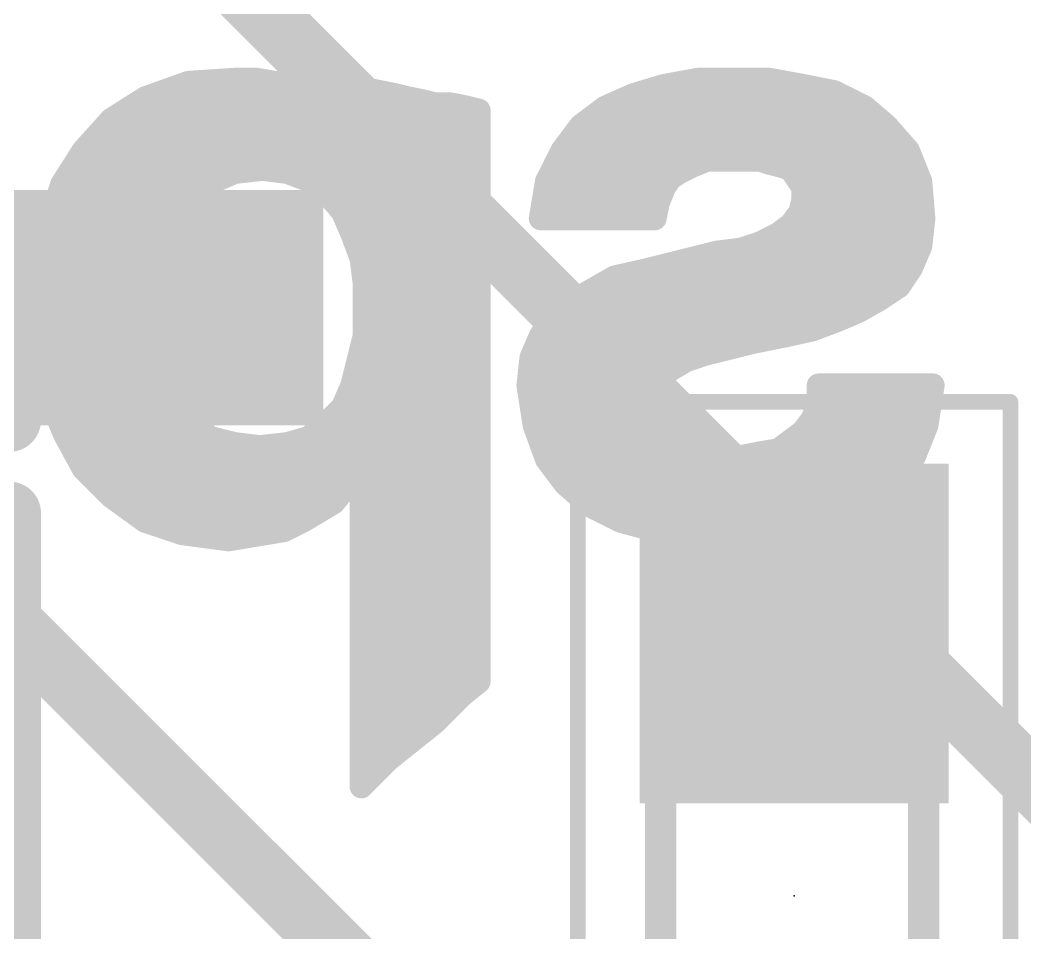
# Model space of a CAD drawing. Extents: x -41 to 92, y -75 to 33.
# Drawn here: x 21.624 to 24.877, y 12.58 to 15.537 of the extents above; entities that cross this region are included whole.
import ezdxf

# ---------------------------------------------------------------- set-up
doc = ezdxf.new("R2010")
doc.units = 0
for name, color, linetype in [('1', 12, 'CONTINUOUS'), ('16', 132, 'CONTINUOUS'), ('21', 41, 'CONTINUOUS'), ('22', 40, 'CONTINUOUS'), ('23', 53, 'CONTINUOUS'), ('39', 12, 'CONTINUOUS'), ('51', 53, 'CONTINUOUS')]:
    doc.layers.add(name, color=color, linetype=linetype)

# ---------------------------------------------------------------- blocks, each defined once
blk = doc.blocks.new('RECT')
blk.add_solid([(-0.5, -0.5), (0.5, -0.5), (-0.5, 0.5), (0.5, 0.5)])

msp = doc.modelspace()

# ---------------------------------------------------------------- linework, layer by layer
at = {"layer": '1', "const_width": 0.2032}
for points in [[(21.629, 13.55), (17.907, 13.55)], [(23.114, 12.065), (21.629, 13.55)]]:
    msp.add_lwpolyline(points, dxfattribs=at)
at = {"layer": '1', "const_width": 0.1016}
for points in [[(21.6649, 13.5859, 1), (21.5931, 13.5141)], [(21.629, 13.4992, 1), (21.629, 13.6008)]]:
    msp.add_lwpolyline(points, format="xyb", dxfattribs=at)
at = {"layer": '16', "const_width": 0.2032}
msp.add_lwpolyline([(21.463, 16.51), (25.781, 12.192)], dxfattribs=at)
at = {"layer": '21', "const_width": 0.2032}
msp.add_lwpolyline([(21.59, 13.94), (21.59, 11.43)], dxfattribs=at)
at = {"layer": '21', "const_width": 0.1016}
msp.add_lwpolyline([(21.6408, 13.94, 1), (21.5392, 13.94)], format="xyb", dxfattribs=at)
at = {"layer": '22', "const_width": 0.0762}
for points in [[(22.169, 15.334), (22.029, 15.284)], [(22.1192, 15.3162), (22.522, 15.3162)], [(22.319, 15.344), (22.169, 15.334)], [(22.389, 15.344), (22.319, 15.344)], [(22.509, 15.324), (22.389, 15.344)], [(22.609, 15.264), (22.509, 15.324)], [(23.709, 15.324), (23.609, 15.294)], [(23.683, 15.3162), (24.198, 15.3162)], [(23.819, 15.344), (23.709, 15.324)], [(24.049, 15.344), (23.819, 15.344)], [(24.159, 15.324), (24.049, 15.344)], [(24.259, 15.304), (24.159, 15.324)], [(22.029, 15.284), (21.919, 15.214)], [(22.839, 15.294), (22.739, 15.314)], [(22.739, 15.314), (22.739, 15.134)], [(22.879, 15.284), (22.839, 15.294)], [(22.929, 15.274), (22.879, 15.284)], [(23.609, 15.294), (23.519, 15.254)], [(24.359, 15.254), (24.259, 15.304)], [(22.659, 15.224), (22.609, 15.264)], [(22.969, 15.264), (22.929, 15.274)], [(23.019, 15.264), (22.969, 15.264)], [(23.069, 15.254), (23.019, 15.264)], [(23.109, 15.244), (23.069, 15.254)], [(23.519, 15.254), (23.439, 15.194)], [(24.429, 15.194), (24.359, 15.254)], [(21.9599, 15.24), (22.639, 15.24)], [(22.699, 15.184), (22.659, 15.224)], [(22.739, 15.24), (23.109, 15.24)], [(23.109, 13.394), (23.109, 15.244)], [(23.5003, 15.24), (24.3753, 15.24)], [(21.919, 15.214), (21.829, 15.114)], [(23.439, 15.194), (23.379, 15.114)], [(24.499, 15.114), (24.429, 15.194)], [(21.8738, 15.1638), (22.7152, 15.1638)], [(22.739, 15.134), (22.699, 15.184)], [(22.739, 15.1638), (23.109, 15.1638)], [(23.4164, 15.1638), (24.4554, 15.1638)], [(21.829, 15.114), (21.759, 15.004)], [(23.379, 15.114), (23.329, 15.014)], [(24.539, 15.014), (24.499, 15.114)], [(21.8122, 15.0876), (23.109, 15.0876)], [(23.3658, 15.0876), (24.5096, 15.0876)], [(23.759, 15.044), (23.799, 15.064)], [(23.799, 15.064), (23.849, 15.084)], [(23.849, 15.084), (24.019, 15.084)], [(24.019, 15.084), (24.049, 15.074)], [(24.049, 15.074), (24.089, 15.064)], [(24.089, 15.064), (24.119, 15.054)], [(22.249, 15.014), (22.319, 15.044)], [(22.319, 15.044), (22.409, 15.054)], [(22.409, 15.054), (22.489, 15.044)], [(22.489, 15.044), (22.569, 15.014)], [(23.709, 14.994), (23.729, 15.024)], [(23.729, 15.024), (23.759, 15.044)], [(24.119, 15.054), (24.159, 14.994)], [(21.759, 15.004), (21.719, 14.874)], [(21.7637, 15.0114), (22.2451, 15.0114)], [(22.189, 14.974), (22.249, 15.014)], [(22.569, 15.014), (22.619, 14.974)], [(22.5723, 15.0114), (23.109, 15.0114)], [(23.329, 15.014), (23.309, 14.894)], [(23.3286, 15.0114), (23.7206, 15.0114)], [(23.689, 14.944), (23.709, 14.994)], [(24.1474, 15.0114), (24.5392, 15.0114)], [(24.159, 14.994), (24.159, 14.954)], [(24.549, 14.894), (24.539, 15.014)], [(22.139, 14.914), (22.189, 14.974)], [(22.619, 14.974), (22.669, 14.914)], [(21.7378, 14.9352), (22.1567, 14.9352)], [(22.6513, 14.9352), (23.109, 14.9352)], [(23.3159, 14.9352), (23.6872, 14.9352)], [(23.679, 14.894), (23.689, 14.944)], [(24.159, 14.954), (24.149, 14.914)], [(24.1543, 14.9352), (24.5456, 14.9352)], [(22.109, 14.844), (22.139, 14.914)], [(22.669, 14.914), (22.699, 14.844)], [(23.309, 14.894), (23.679, 14.894)], [(24.149, 14.914), (24.119, 14.874)], [(24.539, 14.804), (24.549, 14.894)], [(21.719, 14.874), (21.689, 14.734)], [(24.119, 14.874), (24.079, 14.844)], [(21.7158, 14.859), (22.1154, 14.859)], [(22.079, 14.764), (22.109, 14.844)], [(22.6926, 14.859), (23.109, 14.859)], [(22.699, 14.844), (22.729, 14.764)], [(24.079, 14.844), (24.019, 14.814)], [(24.099, 14.859), (24.5451, 14.859)], [(24.019, 14.814), (23.959, 14.794)], [(24.509, 14.734), (24.539, 14.804)], [(21.6995, 14.7828), (22.0861, 14.7828)], [(22.069, 14.684), (22.079, 14.764)], [(22.7219, 14.7828), (23.109, 14.7828)], [(22.729, 14.764), (22.739, 14.684)], [(23.879, 14.784), (23.639, 14.724)], [(23.8742, 14.7828), (24.5299, 14.7828)], [(23.959, 14.794), (23.879, 14.784)], [(21.689, 14.734), (21.679, 14.584)], [(24.469, 14.674), (24.509, 14.734)], [(21.6872, 14.7066), (22.0718, 14.7066)], [(22.7362, 14.7066), (23.109, 14.7066)], [(23.549, 14.704), (23.409, 14.624)], [(23.639, 14.724), (23.549, 14.704)], [(23.5607, 14.7066), (24.4907, 14.7066)], [(22.069, 14.594), (22.069, 14.684)], [(22.739, 14.684), (22.739, 14.514)], [(24.409, 14.634), (24.469, 14.674)], [(24.339, 14.594), (24.409, 14.634)], [(21.6821, 14.6304), (22.069, 14.6304)], [(22.739, 14.6304), (23.109, 14.6304)], [(23.409, 14.624), (23.349, 14.574)], [(23.4202, 14.6304), (24.4027, 14.6304)], [(22.069, 14.594), (21.679, 14.584)], [(21.679, 14.584), (22.069, 14.594)], [(21.679, 14.584), (21.689, 14.444)], [(22.069, 14.514), (22.069, 14.594)], [(23.349, 14.574), (23.309, 14.514)], [(24.269, 14.564), (24.339, 14.594)], [(21.6811, 14.5542), (22.069, 14.5542)], [(22.739, 14.5542), (23.109, 14.5542)], [(23.3358, 14.5542), (24.2429, 14.5542)], [(24.189, 14.534), (24.269, 14.564)], [(22.079, 14.434), (22.069, 14.514)], [(22.739, 14.514), (22.699, 14.354)], [(23.309, 14.514), (23.279, 14.444)], [(23.999, 14.494), (24.099, 14.514)], [(24.099, 14.514), (24.189, 14.534)], [(21.6866, 14.478), (22.0735, 14.478)], [(22.73, 14.478), (23.109, 14.478)], [(23.2936, 14.478), (23.935, 14.478)], [(23.839, 14.454), (23.999, 14.494)], [(21.689, 14.444), (21.719, 14.314)], [(23.279, 14.444), (23.269, 14.354)], [(23.779, 14.434), (23.839, 14.454)], [(22.109, 14.354), (22.079, 14.434)], [(23.729, 14.404), (23.779, 14.434)], [(21.6987, 14.4018), (22.0911, 14.4018)], [(22.711, 14.4018), (23.109, 14.4018)], [(23.2743, 14.4018), (23.7261, 14.4018)], [(23.669, 14.334), (23.689, 14.374)], [(23.689, 14.374), (23.729, 14.404)], [(21.769, 14.194), (22.109, 14.354)], [(22.109, 14.354), (21.769, 14.194)], [(22.139, 14.284), (22.109, 14.354)], [(22.699, 14.354), (22.669, 14.284)], [(23.269, 14.354), (23.289, 14.224)], [(24.209, 14.354), (24.209, 14.294)], [(24.579, 14.354), (24.209, 14.354)], [(24.559, 14.224), (24.579, 14.354)], [(21.7163, 14.3256), (22.0487, 14.3256)], [(21.719, 14.314), (21.769, 14.194)], [(22.0487, 14.3256), (22.1212, 14.3256)], [(22.6868, 14.3256), (23.109, 14.3256)], [(23.2734, 14.3256), (23.6669, 14.3256)], [(23.659, 14.294), (23.669, 14.334)], [(24.209, 14.3256), (24.5746, 14.3256)], [(22.179, 14.234), (22.139, 14.284)], [(22.669, 14.284), (22.619, 14.234)], [(23.679, 14.214), (23.659, 14.294)], [(24.209, 14.294), (24.189, 14.244)], [(21.7459, 14.2494), (21.8867, 14.2494)], [(21.8867, 14.2494), (22.1667, 14.2494)], [(22.6344, 14.2494), (23.109, 14.2494)], [(23.2851, 14.2494), (23.6701, 14.2494)], [(24.189, 14.244), (24.159, 14.204)], [(24.1912, 14.2494), (24.5629, 14.2494)], [(22.239, 14.184), (22.179, 14.234)], [(22.619, 14.234), (22.559, 14.184)], [(23.289, 14.224), (23.329, 14.114)], [(23.709, 14.184), (23.679, 14.214)], [(24.519, 14.124), (24.559, 14.224)], [(21.769, 14.194), (21.829, 14.084)], [(22.319, 14.164), (22.239, 14.184)], [(22.559, 14.184), (22.489, 14.164)], [(23.749, 14.154), (23.709, 14.184)], [(24.159, 14.204), (24.079, 14.144)], [(21.7803, 14.1732), (22.2822, 14.1732)], [(22.399, 14.154), (22.319, 14.164)], [(22.489, 14.164), (22.399, 14.154)], [(22.5212, 14.1732), (23.109, 14.1732)], [(23.3075, 14.1732), (23.7234, 14.1732)], [(23.789, 14.134), (23.749, 14.154)], [(24.1179, 14.1732), (24.5387, 14.1732)], [(23.329, 14.114), (23.389, 14.034)], [(23.829, 14.124), (23.789, 14.134)], [(23.869, 14.124), (23.829, 14.124)], [(23.909, 14.114), (23.869, 14.124)], [(23.969, 14.124), (23.909, 14.114)], [(24.019, 14.134), (23.969, 14.124)], [(24.079, 14.144), (24.019, 14.134)], [(24.449, 14.034), (24.519, 14.124)], [(21.8219, 14.097), (23.109, 14.097)], [(21.829, 14.084), (21.919, 13.994)], [(23.3418, 14.097), (24.498, 14.097)], [(22.639, 13.974), (22.719, 14.074)], [(22.719, 14.074), (22.729, 14.074)], [(22.729, 14.074), (22.729, 13.054)], [(21.8922, 14.0208), (22.6764, 14.0208)], [(22.729, 14.0208), (23.109, 14.0208)], [(23.389, 14.034), (23.469, 13.964)], [(23.4041, 14.0208), (24.4339, 14.0208)], [(24.369, 13.964), (24.449, 14.034)], [(21.919, 13.994), (22.029, 13.914)], [(22.539, 13.914), (22.639, 13.974)], [(23.469, 13.964), (23.569, 13.914)], [(24.269, 13.914), (24.369, 13.964)], [(21.9869, 13.9446), (22.59, 13.9446)], [(22.729, 13.9446), (23.109, 13.9446)], [(23.5078, 13.9446), (24.3302, 13.9446)], [(22.029, 13.914), (22.149, 13.874)], [(22.479, 13.884), (22.539, 13.914)], [(23.569, 13.914), (23.679, 13.884)], [(24.159, 13.884), (24.269, 13.914)], [(22.149, 13.874), (22.299, 13.854)], [(22.191, 13.8684), (22.3854, 13.8684)], [(22.299, 13.854), (22.479, 13.884)], [(22.729, 13.8684), (23.109, 13.8684)], [(23.679, 13.884), (23.799, 13.864)], [(23.7726, 13.8684), (24.0654, 13.8684)], [(23.799, 13.864), (23.919, 13.854)], [(23.919, 13.854), (24.039, 13.864)], [(24.039, 13.864), (24.159, 13.884)], [(22.729, 13.7922), (23.109, 13.7922)], [(22.729, 13.716), (23.109, 13.716)], [(22.729, 13.6398), (23.109, 13.6398)], [(22.729, 13.5636), (23.109, 13.5636)], [(22.729, 13.4874), (23.109, 13.4874)], [(22.729, 13.4112), (23.109, 13.4112)], [(23.059, 13.354), (23.109, 13.394)], [(22.729, 13.335), (23.04, 13.335)], [(22.969, 13.264), (23.059, 13.354)], [(22.729, 13.2588), (22.9625, 13.2588)], [(22.819, 13.144), (22.969, 13.264)], [(22.729, 13.1826), (22.8673, 13.1826)], [(22.729, 13.054), (22.819, 13.144)], [(22.729, 13.1064), (22.7814, 13.1064)]]:
    msp.add_lwpolyline(points, dxfattribs=at)
at = {"layer": '22', "const_width": 0.0381}
for points in [[(22.1192, 15.3353, 1), (22.1192, 15.2972)], [(22.1677, 15.353, 1), (22.1703, 15.315)], [(22.1754, 15.3161, 1), (22.1626, 15.3519)], [(22.319, 15.3631, 1), (22.319, 15.325)], [(22.3203, 15.325, 1), (22.3177, 15.363)], [(22.3921, 15.3628, 1), (22.3859, 15.3252)], [(22.389, 15.325, 1), (22.389, 15.3631)], [(22.5188, 15.3403, 1), (22.4992, 15.3077)], [(22.5059, 15.3052, 1), (22.5121, 15.3428)], [(22.522, 15.2972, 1), (22.522, 15.3353)], [(23.683, 15.3353, 1), (23.683, 15.2972)], [(23.7056, 15.3427, 1), (23.7124, 15.3053)], [(23.7145, 15.3058, 1), (23.7035, 15.3422)], [(23.819, 15.3631, 1), (23.819, 15.325)], [(23.8224, 15.3253, 1), (23.8156, 15.3627)], [(24.0524, 15.3627, 1), (24.0456, 15.3253)], [(24.049, 15.325, 1), (24.049, 15.3631)], [(24.1627, 15.3427, 1), (24.1553, 15.3053)], [(24.1556, 15.3053, 1), (24.1624, 15.3427)], [(24.198, 15.2972, 1), (24.198, 15.3353)], [(22.0392, 15.2679, 1), (22.0188, 15.3001)], [(22.7427, 15.3327, 1), (22.7353, 15.2953)], [(22.7581, 15.314, 1), (22.72, 15.314)], [(22.8436, 15.3125, 1), (22.8344, 15.2755)], [(22.8353, 15.2753, 1), (22.8427, 15.3127)], [(22.8827, 15.3027, 1), (22.8753, 15.2653)], [(23.6035, 15.3122, 1), (23.6145, 15.2758)], [(23.6167, 15.2766, 1), (23.6013, 15.3114)], [(24.2675, 15.321, 1), (24.2505, 15.287)], [(24.2553, 15.2853, 1), (24.2627, 15.3227)], [(22.0226, 15.3019, 1), (22.0354, 15.2661)], [(22.6209, 15.2789, 1), (22.5971, 15.2491)], [(22.5992, 15.2477, 1), (22.6188, 15.2803)], [(22.8744, 15.2655, 1), (22.8836, 15.3025)], [(22.9336, 15.2925, 1), (22.9244, 15.2555)], [(22.9253, 15.2553, 1), (22.9327, 15.2927)], [(22.969, 15.2831, 1), (22.969, 15.245)], [(22.9644, 15.2455, 1), (22.9736, 15.2825)], [(23.0227, 15.2827, 1), (23.0153, 15.2453)], [(23.019, 15.245, 1), (23.019, 15.2831)], [(23.0736, 15.2725, 1), (23.0644, 15.2355)], [(23.0653, 15.2353, 1), (23.0727, 15.2727)], [(23.5113, 15.2714, 1), (23.5267, 15.2366)], [(23.5304, 15.2388, 1), (23.5076, 15.2692)], [(24.3714, 15.2685, 1), (24.3466, 15.2395)], [(24.3505, 15.237, 1), (24.3675, 15.271)], [(21.9599, 15.2591, 1), (21.9599, 15.221)], [(22.639, 15.221, 1), (22.639, 15.2591)], [(22.6725, 15.2375, 1), (22.6455, 15.2105)], [(22.6471, 15.2091, 1), (22.6709, 15.2389)], [(22.739, 15.2591, 1), (22.739, 15.221)], [(23.1281, 15.244, 1), (23.09, 15.244)], [(23.1044, 15.2255, 1), (23.1136, 15.2625)], [(23.109, 15.221, 1), (23.109, 15.2591)], [(23.5003, 15.2591, 1), (23.5003, 15.221)], [(24.3753, 15.221, 1), (24.3753, 15.2591)], [(21.9088, 15.2301, 1), (21.9292, 15.1979)], [(21.9332, 15.2013, 1), (21.9048, 15.2267)], [(23.4276, 15.2092, 1), (23.4504, 15.1788)], [(23.4542, 15.1826, 1), (23.4238, 15.2054)], [(24.4433, 15.2065, 1), (24.4147, 15.1815)], [(24.4166, 15.1795, 1), (24.4414, 15.2085)], [(21.8738, 15.1829, 1), (21.8738, 15.1448)], [(22.7139, 15.1959, 1), (22.6841, 15.1721)], [(22.6855, 15.1705, 1), (22.7125, 15.1975)], [(22.7152, 15.1448, 1), (22.7152, 15.1829)], [(22.739, 15.1829, 1), (22.739, 15.1448)], [(23.109, 15.1448, 1), (23.109, 15.1829)], [(23.4164, 15.1829, 1), (23.4164, 15.1448)], [(24.4554, 15.1448, 1), (24.4554, 15.1829)], [(22.7241, 15.1221, 1), (22.7539, 15.1459)], [(21.8148, 15.1267, 1), (21.8432, 15.1013)], [(21.8451, 15.1038, 1), (21.8129, 15.1242)], [(22.72, 15.134, 1), (22.7581, 15.134)], [(23.3638, 15.1254, 1), (23.3942, 15.1026)], [(23.396, 15.1055, 1), (23.362, 15.1225)], [(24.5167, 15.1211, 1), (24.4813, 15.1069)], [(24.4847, 15.1015, 1), (24.5133, 15.1265)], [(21.8122, 15.1067, 1), (21.8122, 15.0686)], [(23.109, 15.0686, 1), (23.109, 15.1067)], [(23.3658, 15.1067, 1), (23.3658, 15.0686)], [(23.7919, 15.0817, 1), (23.8061, 15.0463)], [(23.8075, 15.047, 1), (23.7905, 15.081)], [(23.849, 15.1031, 1), (23.849, 15.065)], [(23.8561, 15.0663, 1), (23.8419, 15.1017)], [(24.025, 15.1021, 1), (24.013, 15.0659)], [(24.019, 15.065, 1), (24.019, 15.1031)], [(24.0536, 15.0925, 1), (24.0444, 15.0555)], [(24.043, 15.0559, 1), (24.055, 15.0921)], [(24.095, 15.0821, 1), (24.083, 15.0459)], [(24.0844, 15.0455, 1), (24.0936, 15.0825)], [(24.5096, 15.0686, 1), (24.5096, 15.1067)], [(22.3169, 15.0629, 1), (22.3211, 15.0251)], [(22.3265, 15.0265, 1), (22.3115, 15.0615)], [(22.4114, 15.0729, 1), (22.4066, 15.0351)], [(22.4111, 15.0351, 1), (22.4069, 15.0729)], [(22.4957, 15.0618, 1), (22.4823, 15.0262)], [(22.4866, 15.0251, 1), (22.4914, 15.0629)], [(23.7449, 15.0134, 1), (23.7131, 15.0346)], [(23.7505, 15.061, 1), (23.7675, 15.027)], [(23.7696, 15.0281, 1), (23.7484, 15.0599)], [(24.1349, 15.0646, 1), (24.1031, 15.0434)], [(24.113, 15.0359, 1), (24.125, 15.0721)], [(21.7429, 15.0142, 1), (21.7751, 14.9938)], [(21.7772, 14.9984, 1), (21.7408, 15.0096)], [(21.7637, 15.0305, 1), (21.7637, 14.9924)], [(22.2415, 15.0315, 1), (22.2565, 14.9965)], [(22.2596, 14.9981, 1), (22.2384, 15.0299)], [(22.2451, 14.9924, 1), (22.2451, 15.0305)], [(22.5809, 15.0289, 1), (22.5571, 14.9991)], [(22.5723, 15.0305, 1), (22.5723, 14.9924)], [(22.5623, 14.9962, 1), (22.5757, 15.0318)], [(23.109, 14.9924, 1), (23.109, 15.0305)], [(23.3286, 15.0305, 1), (23.3286, 14.9924)], [(23.312, 15.0225, 1), (23.346, 15.0055)], [(23.3478, 15.0109, 1), (23.3102, 15.0171)], [(23.7267, 14.9869, 1), (23.6913, 15.0011)], [(23.7184, 15.0399, 1), (23.7396, 15.0081)], [(23.7206, 14.9924, 1), (23.7206, 15.0305)], [(24.1474, 15.0305, 1), (24.1474, 14.9924)], [(24.1781, 14.994, 1), (24.14, 14.994)], [(24.558, 15.0156, 1), (24.52, 15.0124)], [(24.5213, 15.0069, 1), (24.5567, 15.0211)], [(24.5392, 14.9924, 1), (24.5392, 15.0305)], [(22.1784, 14.9899, 1), (22.1996, 14.9581)], [(22.2036, 14.9618, 1), (22.1744, 14.9862)], [(22.6336, 14.9862, 1), (22.6044, 14.9618)], [(22.6071, 14.9591, 1), (22.6309, 14.9889)], [(23.6931, 15.0046, 1), (23.7249, 14.9834)], [(24.1431, 14.9834, 1), (24.1749, 15.0046)], [(21.7378, 14.9543, 1), (21.7378, 14.9162)], [(22.1567, 14.9162, 1), (22.1567, 14.9543)], [(22.6513, 14.9543, 1), (22.6513, 14.9162)], [(23.109, 14.9162, 1), (23.109, 14.9543)], [(23.3159, 14.9543, 1), (23.3159, 14.9162)], [(23.6713, 14.9511, 1), (23.7067, 14.9369)], [(23.7077, 14.9403, 1), (23.6703, 14.9477)], [(23.6872, 14.9162, 1), (23.6872, 14.9543)], [(24.1543, 14.9543, 1), (24.1543, 14.9162)], [(24.14, 14.954, 1), (24.1781, 14.954)], [(24.1775, 14.9494, 1), (24.1405, 14.9586)], [(24.5456, 14.9162, 1), (24.5456, 14.9543)], [(22.1244, 14.9262, 1), (22.1536, 14.9018)], [(22.1565, 14.9065, 1), (22.1215, 14.9215)], [(22.6865, 14.9215, 1), (22.6515, 14.9065)], [(22.6544, 14.9018, 1), (22.6836, 14.9262)], [(23.309, 14.9131, 1), (23.309, 14.875)], [(23.679, 14.875, 1), (23.679, 14.9131)], [(24.1305, 14.9186, 1), (24.1675, 14.9094)], [(24.1642, 14.9026, 1), (24.1338, 14.9254)], [(24.5679, 14.8919, 1), (24.5301, 14.8961)], [(21.7376, 14.87, 1), (21.7004, 14.878)], [(23.2902, 14.8971, 1), (23.3278, 14.8909)], [(23.6603, 14.8977, 1), (23.6977, 14.8903)], [(24.1038, 14.8854, 1), (24.1342, 14.8626)], [(24.1304, 14.8588, 1), (24.1076, 14.8892)], [(24.53, 14.8924, 1), (24.568, 14.8956)], [(21.7158, 14.878, 1), (21.7158, 14.8399)], [(21.7008, 14.8796, 1), (21.7372, 14.8684)], [(22.0915, 14.8515, 1), (22.1265, 14.8365)], [(22.1268, 14.8373, 1), (22.0912, 14.8507)], [(22.1154, 14.8399, 1), (22.1154, 14.878)], [(22.6926, 14.878, 1), (22.6926, 14.8399)], [(22.7168, 14.8507, 1), (22.6812, 14.8373)], [(22.6815, 14.8365, 1), (22.7165, 14.8515)], [(23.109, 14.8399, 1), (23.109, 14.878)], [(24.0676, 14.8592, 1), (24.0904, 14.8288)], [(24.0875, 14.827, 1), (24.0705, 14.861)], [(24.099, 14.878, 1), (24.099, 14.8399)], [(24.5451, 14.8399, 1), (24.5451, 14.878)], [(24.0105, 14.831, 1), (24.0275, 14.797)], [(24.025, 14.7959, 1), (24.013, 14.8321)], [(24.5565, 14.7965, 1), (24.5215, 14.8115)], [(21.6995, 14.8018, 1), (21.6995, 14.7637)], [(22.0979, 14.7616, 1), (22.0601, 14.7664)], [(22.0861, 14.7637, 1), (22.0861, 14.8018)], [(22.7219, 14.8018, 1), (22.7219, 14.7637)], [(22.7479, 14.7664, 1), (22.7101, 14.7616)], [(23.109, 14.7637, 1), (23.109, 14.8018)], [(23.8742, 14.8018, 1), (23.8742, 14.7637)], [(23.8766, 14.8029, 1), (23.8814, 14.7651)], [(23.8836, 14.7655, 1), (23.8744, 14.8025)], [(23.953, 14.8121, 1), (23.965, 14.7759)], [(23.9614, 14.7751, 1), (23.9566, 14.8129)], [(24.5201, 14.8061, 1), (24.5579, 14.8019)], [(24.5299, 14.7637, 1), (24.5299, 14.8018)], [(21.708, 14.7327, 1), (21.67, 14.7353)], [(22.0612, 14.7707, 1), (22.0968, 14.7573)], [(22.7112, 14.7573, 1), (22.7468, 14.7707)], [(24.5249, 14.7234, 1), (24.4931, 14.7446)], [(21.6872, 14.7256, 1), (21.6872, 14.6875)], [(21.6704, 14.738, 1), (21.7076, 14.73)], [(22.0718, 14.6875, 1), (22.0718, 14.7256)], [(22.7362, 14.7256, 1), (22.7362, 14.6875)], [(23.109, 14.6875, 1), (23.109, 14.7256)], [(23.5449, 14.7226, 1), (23.5531, 14.6854)], [(23.5585, 14.6875, 1), (23.5395, 14.7205)], [(23.5607, 14.7256, 1), (23.5607, 14.6875)], [(23.6344, 14.7425, 1), (23.6436, 14.7055)], [(23.6431, 14.7054, 1), (23.6349, 14.7426)], [(24.4915, 14.7415, 1), (24.5265, 14.7265)], [(24.4907, 14.6875, 1), (24.4907, 14.7256)], [(22.0501, 14.6864, 1), (22.0879, 14.6816)], [(22.0881, 14.684, 1), (22.05, 14.684)], [(22.7581, 14.684, 1), (22.72, 14.684)], [(22.7201, 14.6816, 1), (22.7579, 14.6864)], [(24.4531, 14.6846, 1), (24.4849, 14.6634)], [(24.4796, 14.6581, 1), (24.4584, 14.6899)], [(24.4185, 14.6175, 1), (24.3995, 14.6505)], [(21.6821, 14.6494, 1), (21.6821, 14.6113)], [(22.069, 14.6113, 1), (22.069, 14.6494)], [(22.739, 14.6494, 1), (22.739, 14.6113)], [(23.109, 14.6113, 1), (23.109, 14.6494)], [(23.3995, 14.6405, 1), (23.4185, 14.6075)], [(23.4212, 14.6094, 1), (23.3968, 14.6386)], [(23.4202, 14.6494, 1), (23.4202, 14.6113)], [(24.3984, 14.6499, 1), (24.4196, 14.6181)], [(24.4027, 14.6113, 1), (24.4027, 14.6494)], [(21.698, 14.5854, 1), (21.66, 14.5826)], [(21.6785, 14.603, 1), (21.6795, 14.565)], [(21.6785, 14.603, 1), (21.6795, 14.565)], [(22.0881, 14.594, 1), (22.05, 14.594)], [(22.05, 14.594, 1), (22.0881, 14.594)], [(22.0695, 14.575, 1), (22.0685, 14.613)], [(22.0695, 14.575, 1), (22.0685, 14.613)], [(23.3368, 14.5886, 1), (23.3612, 14.5594)], [(23.3649, 14.5634, 1), (23.3331, 14.5846)], [(24.3295, 14.6105, 1), (24.3485, 14.5775)], [(24.3465, 14.5765, 1), (24.3315, 14.6115)], [(21.66, 14.5853, 1), (21.698, 14.5827)], [(21.6811, 14.5733, 1), (21.6811, 14.5352)], [(22.069, 14.5352, 1), (22.069, 14.5733)], [(22.739, 14.5733, 1), (22.739, 14.5352)], [(23.109, 14.5352, 1), (23.109, 14.5733)], [(23.3358, 14.5733, 1), (23.3358, 14.5352)], [(24.2429, 14.5352, 1), (24.2429, 14.5733)], [(24.2615, 14.5815, 1), (24.2765, 14.5465)], [(24.2757, 14.5462, 1), (24.2623, 14.5818)], [(22.0879, 14.5164, 1), (22.0501, 14.5116)], [(22.7575, 14.5094, 1), (22.7205, 14.5186)], [(23.2931, 14.5246, 1), (23.3249, 14.5034)], [(23.3265, 14.5065, 1), (23.2915, 14.5215)], [(24.0949, 14.5326, 1), (24.1031, 14.4954)], [(24.1027, 14.4953, 1), (24.0953, 14.5327)], [(24.1823, 14.5518, 1), (24.1957, 14.5162)], [(24.1931, 14.5154, 1), (24.1849, 14.5526)], [(21.6866, 14.4971, 1), (21.6866, 14.459)], [(22.05, 14.514, 1), (22.0881, 14.514)], [(22.0735, 14.459, 1), (22.0735, 14.4971)], [(22.73, 14.4971, 1), (22.73, 14.459)], [(22.72, 14.514, 1), (22.7581, 14.514)], [(23.109, 14.459, 1), (23.109, 14.4971)], [(23.2936, 14.4971, 1), (23.2936, 14.459)], [(23.935, 14.459, 1), (23.935, 14.4971)], [(23.9953, 14.5127, 1), (24.0027, 14.4753)], [(24.0036, 14.4755, 1), (23.9944, 14.5125)], [(21.7076, 14.4483, 1), (21.6704, 14.4397)], [(23.2979, 14.4419, 1), (23.2601, 14.4461)], [(23.8344, 14.4725, 1), (23.8436, 14.4355)], [(23.845, 14.4359, 1), (23.833, 14.4721)], [(21.67, 14.4426, 1), (21.708, 14.4454)], [(22.0968, 14.4407, 1), (22.0612, 14.4273)], [(22.0601, 14.4316, 1), (22.0979, 14.4364)], [(23.2615, 14.4515, 1), (23.2965, 14.4365)], [(23.773, 14.4521, 1), (23.785, 14.4159)], [(23.7888, 14.4177, 1), (23.7692, 14.4503)], [(21.6987, 14.4209, 1), (21.6987, 14.3828)], [(22.0911, 14.3828, 1), (22.0911, 14.4209)], [(22.711, 14.4209, 1), (22.711, 14.3828)], [(23.109, 14.3828, 1), (23.109, 14.4209)], [(23.2743, 14.4209, 1), (23.2743, 14.3828)], [(23.706, 14.3655, 1), (23.672, 14.3825)], [(23.7192, 14.4203, 1), (23.7388, 14.3877)], [(23.7404, 14.3888, 1), (23.7176, 14.4192)], [(23.7261, 14.3828, 1), (23.7261, 14.4209)], [(22.1265, 14.3615, 1), (22.0915, 14.3465)], [(22.0912, 14.3473, 1), (22.1268, 14.3607)], [(22.1171, 14.3368, 1), (22.1009, 14.3712)], [(22.1171, 14.3368, 1), (22.1009, 14.3712)], [(22.7165, 14.3465, 1), (22.6815, 14.3615)], [(23.2878, 14.3569, 1), (23.2502, 14.3511)], [(23.6776, 14.3892, 1), (23.7004, 14.3588)], [(24.209, 14.3731, 1), (24.209, 14.335)], [(24.228, 14.354, 1), (24.1899, 14.354)], [(24.5978, 14.3511, 1), (24.5602, 14.3569)], [(24.579, 14.335, 1), (24.579, 14.3731)], [(21.7163, 14.3447, 1), (21.7163, 14.3066)], [(21.7366, 14.3213, 1), (21.7014, 14.3067)], [(22.0487, 14.3447, 1), (22.0487, 14.3066)], [(22.0487, 14.3066, 1), (22.0487, 14.3447)], [(22.1212, 14.3066, 1), (22.1212, 14.3447)], [(22.6868, 14.3447, 1), (22.6868, 14.3066)], [(22.6805, 14.3586, 1), (22.7175, 14.3494)], [(23.109, 14.3066, 1), (23.109, 14.3447)], [(23.2501, 14.3561, 1), (23.2879, 14.3519)], [(23.2734, 14.3447, 1), (23.2734, 14.3066)], [(23.652, 14.3425, 1), (23.686, 14.3255)], [(23.6875, 14.3294, 1), (23.6505, 14.3386)], [(23.6669, 14.3066, 1), (23.6669, 14.3447)], [(24.209, 14.3447, 1), (24.209, 14.3066)], [(24.5746, 14.3066, 1), (24.5746, 14.3447)], [(21.7004, 14.3097, 1), (21.7376, 14.3183)], [(22.1539, 14.2959, 1), (22.1241, 14.2721)], [(22.6825, 14.2705, 1), (22.6555, 14.2975)], [(23.6775, 14.2986, 1), (23.6405, 14.2894)], [(23.6405, 14.2986, 1), (23.6775, 14.2894)], [(24.2267, 14.2869, 1), (24.1913, 14.3011)], [(21.7459, 14.2685, 1), (21.7459, 14.2304)], [(21.8867, 14.2685, 1), (21.8867, 14.2304)], [(21.8867, 14.2304, 1), (21.8867, 14.2685)], [(22.1215, 14.2765, 1), (22.1565, 14.2915)], [(22.1667, 14.2304, 1), (22.1667, 14.2685)], [(22.6344, 14.2685, 1), (22.6344, 14.2304)], [(22.6515, 14.2915, 1), (22.6865, 14.2765)], [(23.109, 14.2304, 1), (23.109, 14.2685)], [(23.2851, 14.2685, 1), (23.2851, 14.2304)], [(23.6701, 14.2304, 1), (23.6701, 14.2685)], [(24.1912, 14.2685, 1), (24.1912, 14.2304)], [(24.2042, 14.2326, 1), (24.1738, 14.2554)], [(24.1899, 14.294, 1), (24.228, 14.294)], [(24.5629, 14.2304, 1), (24.5629, 14.2685)], [(22.1912, 14.2486, 1), (22.1668, 14.2194)], [(22.1641, 14.2221, 1), (22.1939, 14.2459)], [(22.6055, 14.2475, 1), (22.6325, 14.2205)], [(22.6312, 14.2194, 1), (22.6068, 14.2486)], [(23.3069, 14.2305, 1), (23.2711, 14.2175)], [(23.6925, 14.2275, 1), (23.6655, 14.2005)], [(24.1713, 14.2511, 1), (24.2067, 14.2369)], [(24.5767, 14.2169, 1), (24.5413, 14.2311)], [(21.7857, 14.2031, 1), (21.7523, 14.1849)], [(21.7609, 14.2112, 1), (21.7771, 14.1768)], [(21.7609, 14.2112, 1), (21.7771, 14.1768)], [(21.7514, 14.1867, 1), (21.7866, 14.2013)], [(22.2436, 14.2025, 1), (22.2344, 14.1655)], [(22.2268, 14.1694, 1), (22.2512, 14.1986)], [(22.5468, 14.1986, 1), (22.5712, 14.1694)], [(22.5642, 14.1657, 1), (22.5538, 14.2023)], [(23.2702, 14.2211, 1), (23.3078, 14.2269)], [(23.6605, 14.2094, 1), (23.6975, 14.2186)], [(23.7204, 14.1992, 1), (23.6976, 14.1688)], [(23.6955, 14.1705, 1), (23.7225, 14.1975)], [(24.1438, 14.2154, 1), (24.1742, 14.1926)], [(24.1704, 14.1888, 1), (24.1476, 14.2192)], [(24.5402, 14.2269, 1), (24.5778, 14.2211)], [(21.7803, 14.1923, 1), (21.7803, 14.1542)], [(22.2822, 14.1542, 1), (22.2822, 14.1923)], [(22.3214, 14.1829, 1), (22.3166, 14.1451)], [(22.3144, 14.1455, 1), (22.3236, 14.1825)], [(22.3969, 14.1729, 1), (22.4011, 14.1351)], [(22.3966, 14.1351, 1), (22.4014, 14.1729)], [(22.4838, 14.1823, 1), (22.4942, 14.1457)], [(22.4911, 14.1451, 1), (22.4869, 14.1829)], [(22.5212, 14.1923, 1), (22.5212, 14.1542)], [(23.109, 14.1542, 1), (23.109, 14.1923)], [(23.3075, 14.1923, 1), (23.3075, 14.1542)], [(23.7234, 14.1542, 1), (23.7234, 14.1923)], [(23.7575, 14.171, 1), (23.7405, 14.137)], [(23.7376, 14.1388, 1), (23.7604, 14.1692)], [(24.1179, 14.1923, 1), (24.1179, 14.1542)], [(24.5387, 14.1542, 1), (24.5387, 14.1923)], [(23.3442, 14.1254, 1), (23.3138, 14.1026)], [(23.7936, 14.1525, 1), (23.7844, 14.1155)], [(23.7805, 14.117, 1), (23.7975, 14.151)], [(23.829, 14.1431, 1), (23.829, 14.105)], [(23.8244, 14.1055, 1), (23.8336, 14.1425)], [(23.8736, 14.1425, 1), (23.8644, 14.1055)], [(23.869, 14.105, 1), (23.869, 14.1431)], [(23.9059, 14.1328, 1), (23.9121, 14.0952)], [(23.9044, 14.0955, 1), (23.9136, 14.1325)], [(23.9653, 14.1427, 1), (23.9727, 14.1053)], [(23.9721, 14.1052, 1), (23.9659, 14.1428)], [(24.0159, 14.1528, 1), (24.0221, 14.1152)], [(24.0227, 14.1153, 1), (24.0153, 14.1527)], [(24.0676, 14.1592, 1), (24.0904, 14.1288)], [(24.0821, 14.1252, 1), (24.0759, 14.1628)], [(24.534, 14.1123, 1), (24.504, 14.1357)], [(21.8219, 14.1161, 1), (21.8219, 14.078)], [(21.8425, 14.0975, 1), (21.8155, 14.0705)], [(23.109, 14.078, 1), (23.109, 14.1161)], [(23.3111, 14.1075, 1), (23.3469, 14.1205)], [(23.3418, 14.1161, 1), (23.3418, 14.078)], [(24.498, 14.078, 1), (24.498, 14.1161)], [(24.5013, 14.1311, 1), (24.5367, 14.1169)], [(21.8123, 14.0749, 1), (21.8457, 14.0931)], [(22.719, 14.093, 1), (22.719, 14.0549)], [(22.7339, 14.0621, 1), (22.7041, 14.0859)], [(22.7481, 14.074, 1), (22.71, 14.074)], [(22.729, 14.0549, 1), (22.729, 14.093)], [(21.8922, 14.0399, 1), (21.8922, 14.0018)], [(22.6764, 14.0018, 1), (22.6764, 14.0399)], [(22.729, 14.0399, 1), (22.729, 14.0018)], [(23.109, 14.0018, 1), (23.109, 14.0399)], [(23.4015, 14.0483, 1), (23.3765, 14.0197)], [(23.3738, 14.0226, 1), (23.4042, 14.0454)], [(23.4041, 14.0399, 1), (23.4041, 14.0018)], [(24.434, 14.0457, 1), (24.464, 14.0223)], [(24.4339, 14.0018, 1), (24.4339, 14.0399)], [(24.4615, 14.0197, 1), (24.4365, 14.0483)], [(21.9302, 14.0094, 1), (21.9078, 13.9786)], [(21.9055, 13.9805, 1), (21.9325, 14.0075)], [(22.6241, 13.9859, 1), (22.6539, 13.9621)], [(22.6488, 13.9577, 1), (22.6292, 13.9903)], [(23.4775, 13.981, 1), (23.4605, 13.947)], [(23.4565, 13.9497, 1), (23.4815, 13.9783)], [(24.3565, 13.9783, 1), (24.3815, 13.9497)], [(24.3775, 13.947, 1), (24.3605, 13.981)], [(21.9869, 13.9637, 1), (21.9869, 13.9256)], [(22.59, 13.9256, 1), (22.59, 13.9637)], [(22.729, 13.9637, 1), (22.729, 13.9256)], [(23.109, 13.9256, 1), (23.109, 13.9637)], [(23.5078, 13.9637, 1), (23.5078, 13.9256)], [(24.3302, 13.9256, 1), (24.3302, 13.9637)], [(22.035, 13.9321, 1), (22.023, 13.8959)], [(22.0178, 13.8986, 1), (22.0402, 13.9294)], [(22.5292, 13.9303, 1), (22.5488, 13.8977)], [(22.5475, 13.897, 1), (22.5305, 13.931)], [(23.574, 13.9324, 1), (23.564, 13.8956)], [(23.5605, 13.897, 1), (23.5775, 13.931)], [(24.2605, 13.931, 1), (24.2775, 13.897)], [(24.274, 13.8956, 1), (24.264, 13.9324)], [(22.1515, 13.8929, 1), (22.1465, 13.8551)], [(22.143, 13.8559, 1), (22.155, 13.8921)], [(22.191, 13.8875, 1), (22.191, 13.8494)], [(22.2959, 13.8728, 1), (22.3021, 13.8352)], [(22.2965, 13.8351, 1), (22.3015, 13.8729)], [(22.3854, 13.8494, 1), (22.3854, 13.8875)], [(22.4705, 13.901, 1), (22.4875, 13.867)], [(22.4821, 13.8652, 1), (22.4759, 13.9028)], [(22.729, 13.8875, 1), (22.729, 13.8494)], [(23.109, 13.8494, 1), (23.109, 13.8875)], [(23.6821, 13.9028, 1), (23.6759, 13.8652)], [(23.674, 13.8656, 1), (23.684, 13.9024)], [(23.7726, 13.8875, 1), (23.7726, 13.8494)], [(23.8006, 13.883, 1), (23.7974, 13.845)], [(23.7959, 13.8452, 1), (23.8021, 13.8828)], [(23.9174, 13.873, 1), (23.9206, 13.835)], [(23.9174, 13.835, 1), (23.9206, 13.873)], [(24.0359, 13.8828, 1), (24.0421, 13.8452)], [(24.0406, 13.845, 1), (24.0374, 13.883)], [(24.0654, 13.8494, 1), (24.0654, 13.8875)], [(24.154, 13.9024, 1), (24.164, 13.8656)], [(24.1621, 13.8652, 1), (24.1559, 13.9028)], [(22.729, 13.8113, 1), (22.729, 13.7732)], [(23.109, 13.7732, 1), (23.109, 13.8113)], [(22.729, 13.7351, 1), (22.729, 13.697)], [(23.109, 13.697, 1), (23.109, 13.7351)], [(22.729, 13.6589, 1), (22.729, 13.6208)], [(23.109, 13.6208, 1), (23.109, 13.6589)], [(22.729, 13.5827, 1), (22.729, 13.5446)], [(23.109, 13.5446, 1), (23.109, 13.5827)], [(22.729, 13.5065, 1), (22.729, 13.4684)], [(23.109, 13.4684, 1), (23.109, 13.5065)], [(22.729, 13.4303, 1), (22.729, 13.3922)], [(23.109, 13.3922, 1), (23.109, 13.4303)], [(23.09, 13.394, 1), (23.1281, 13.394)], [(23.1209, 13.3791, 1), (23.0971, 13.4089)], [(22.729, 13.3541, 1), (22.729, 13.316)], [(23.0471, 13.3689, 1), (23.0709, 13.3391)], [(23.04, 13.316, 1), (23.04, 13.3541)], [(23.0725, 13.3405, 1), (23.0455, 13.3675)], [(22.729, 13.2779, 1), (22.729, 13.2398)], [(22.9555, 13.2775, 1), (22.9825, 13.2505)], [(22.9809, 13.2491, 1), (22.9571, 13.2789)], [(22.9625, 13.2398, 1), (22.9625, 13.2779)], [(22.729, 13.2017, 1), (22.729, 13.1636)], [(22.8673, 13.1636, 1), (22.8673, 13.2017)], [(22.8071, 13.1589, 1), (22.8309, 13.1291)], [(22.8325, 13.1305, 1), (22.8055, 13.1575)], [(22.729, 13.1255, 1), (22.729, 13.0874)], [(22.7814, 13.0874, 1), (22.7814, 13.1255)], [(22.7155, 13.0675, 1), (22.7425, 13.0405)], [(22.71, 13.054, 1), (22.7481, 13.054)]]:
    msp.add_lwpolyline(points, format="xyb", dxfattribs=at)
at = {"layer": '23'}
msp.add_point((24.13, 12.7), dxfattribs=at)
at = {"layer": '39', "const_width": 0.0508}
for points in [[(23.43, 11.1), (23.43, 14.3)], [(23.43, 14.3), (24.83, 14.3)], [(24.83, 14.3), (24.83, 11.1)]]:
    msp.add_lwpolyline(points, dxfattribs=at)
at = {"layer": '39', "const_width": 0.0254}
for points in [[(23.4427, 14.3, 1), (23.4173, 14.3)], [(23.43, 14.3127, 1), (23.43, 14.2873)], [(24.8427, 14.3, 1), (24.8173, 14.3)], [(24.83, 14.2873, 1), (24.83, 14.3127)]]:
    msp.add_lwpolyline(points, format="xyb", dxfattribs=at)
at = {"layer": '51'}
for points, const_width in [([(20.59, 15.24), (21.59, 14.24)], 0.2032), ([(23.698, 12.344), (23.698, 13.056)], 0.1016), ([(24.549, 12.344), (24.549, 13.056)], 0.1016)]:
    msp.add_lwpolyline(points, dxfattribs=dict(at, const_width=const_width))
for points, const_width in [([(21.5541, 14.2041, 1), (21.6259, 14.2759)], 0.1016), ([(23.7234, 13.056, 1), (23.6726, 13.056)], 0.0508), ([(24.5744, 13.056, 1), (24.5236, 13.056)], 0.0508)]:
    msp.add_lwpolyline(points, format="xyb", dxfattribs=dict(at, const_width=const_width))

# ---------------------------------------------------------------- block references
at = {"layer": '1', "xscale": 0.762, "yscale": 1.524, "rotation": 270}
msp.add_blockref('RECT', (21.844, 14.605), dxfattribs=at)
at = {"layer": '1', "xscale": 1.1, "rotation": 90}
msp.add_blockref('RECT', (24.13, 13.55), dxfattribs=at)
at = {"layer": '51', "xscale": 0.5001, "yscale": 0.95, "rotation": 90}
msp.add_blockref('RECT', (24.1249, 13.2803), dxfattribs=at)

doc.saveas('drawing.dxf')
